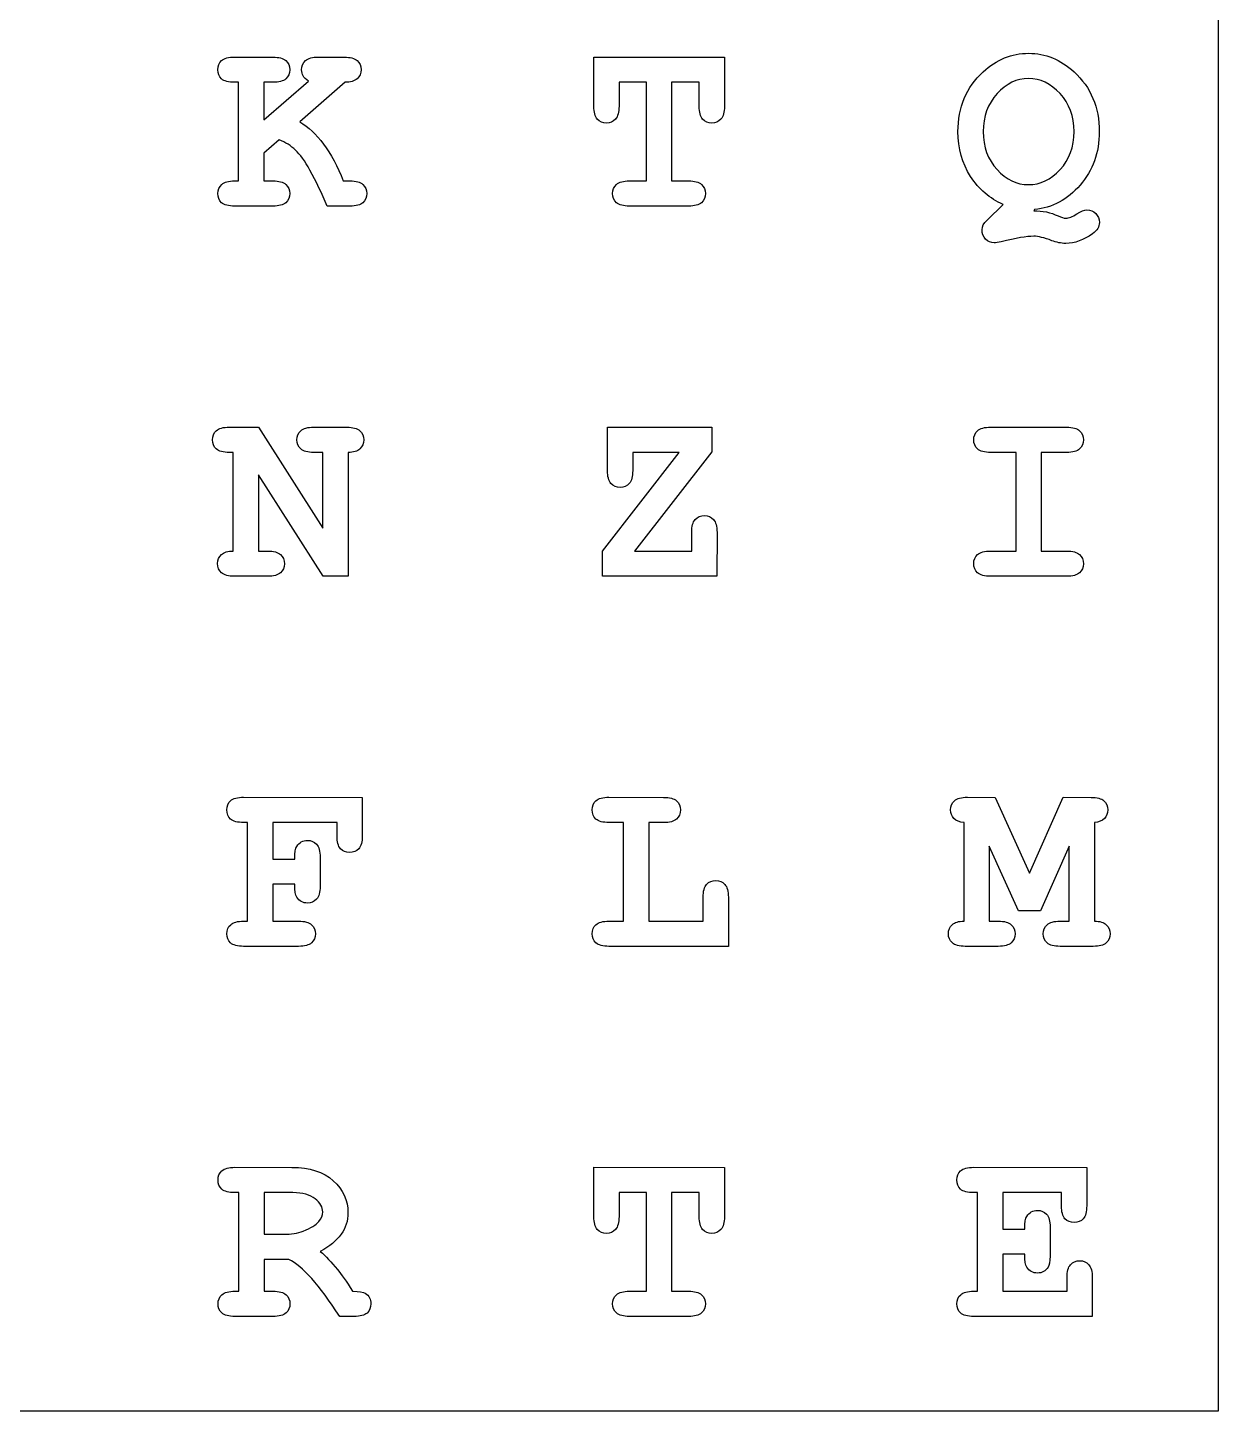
# Model space of a CAD drawing. Extents: x -6 to 109, y 169 to 284.
# Drawn here: x 55.5 to 108.9, y 169.3 to 231.3 of the extents above; entities that cross this region are included whole.
import ezdxf

# ---------------------------------------------------------------- set-up
doc = ezdxf.new("R2010")
doc.units = 0
doc.layers.add('Ebene_1', color=7, linetype='CONTINUOUS')

msp = doc.modelspace()

# ---------------------------------------------------------------- linework, layer by layer
at = {"layer": 'Ebene_1', "color": 2}
msp.add_lwpolyline([(-6.073158, 284.26364), (108.88268, 284.26364), (108.88268, 169.26687), (-6.073158, 169.26687), (-6.073158, 284.26364)], close=True, dxfattribs=at)
at = {"layer": 'Ebene_1', "color": 7}
for points in [[(64.776458, 229.99161), (66.490738, 229.98611)], [(68.535743, 229.991622), (69.687783, 229.986122)], [(80.882972, 227.786749), (80.882972, 229.99161), (86.736878, 229.98611), (86.736878, 227.786761)], [(64.776458, 224.43536), (64.952847, 224.43536), (64.952847, 228.856107), (64.776458, 228.856107)], [(66.490738, 228.856119), (66.082839, 228.856119), (66.082839, 227.180424), (68.089262, 228.905728)], [(69.726368, 228.856131), (67.697895, 227.081217)], [(82.481496, 224.43536), (83.236661, 224.43536), (83.236661, 228.856107), (82.012963, 228.856107), (82.012963, 227.786749)], [(85.606887, 227.786761), (85.606887, 228.856119), (84.366652, 228.856107)], [(84.366652, 228.856107), (84.366652, 224.43536), (85.12733, 224.43536)], [(66.77737, 226.276419), (66.082839, 225.686619)], [(66.082839, 225.686619), (66.082839, 224.43536), (66.490738, 224.43536)], [(69.649198, 224.435384), (69.952366, 224.435384)], [(98.510801, 222.682493), (99.232894, 223.382536)], [(66.490738, 223.305368), (64.776458, 223.305368)], [(69.952366, 223.305392), (68.92711, 223.305392)], [(85.12733, 223.305368), (82.481496, 223.305368)], [(100.63852, 223.151028), (100.60542, 223.101418)], [(64.539436, 213.396942), (65.845816, 213.391442), (68.734184, 208.860452), (68.734184, 212.26145), (68.326285, 212.26145)], [(68.326285, 213.396954), (69.809054, 213.391454)], [(81.494821, 211.451152), (81.494821, 213.396942), (86.169127, 213.391442), (86.169127, 212.289011), (82.707494, 207.840691)], [(98.670684, 213.396942), (102.08271, 213.391442)], [(64.715825, 207.840691), (64.715825, 212.261438), (64.539436, 212.261438)], [(69.869688, 212.261462), (69.869688, 206.7107), (68.750721, 206.7107), (65.845816, 211.258226)], [(86.406149, 208.678539), (86.400649, 206.7107), (81.26331, 206.7107), (81.26331, 207.840691), (84.708406, 212.261438), (82.624812, 212.261438), (82.624812, 211.451152)], [(98.670684, 207.840691), (99.8117, 207.840691), (99.8117, 212.261438), (98.670684, 212.261438)], [(102.08271, 212.26145), (100.94169, 212.261438)], [(100.94169, 212.261438), (100.94169, 207.840691), (102.08271, 207.840691)], [(65.845816, 211.258226), (65.845816, 207.840691), (66.253715, 207.840691)], [(82.707494, 207.840691), (85.270646, 207.840691), (85.270646, 208.678539)], [(66.253715, 206.7107), (64.770946, 206.7107)], [(102.08271, 206.7107), (98.670684, 206.7107)], [(65.178845, 196.80227), (70.498073, 196.79627), (70.498073, 195.07097)], [(81.560966, 196.80227), (84.008362, 196.79627)], [(97.634399, 196.80227), (98.874634, 196.79627), (100.41252, 193.39527), (101.92285, 196.80178), (103.17411, 196.79578)], [(65.178845, 191.24602), (65.355234, 191.24602), (65.355234, 195.66677), (65.178845, 195.66677)], [(69.368082, 195.07097), (69.368082, 195.66628), (66.485226, 195.66628), (66.485226, 194.02917), (67.477413, 194.02917)], [(81.560966, 191.24602), (82.216913, 191.24602), (82.216913, 195.66677), (81.560966, 195.66677)], [(83.346904, 195.66677), (83.346904, 191.24602), (85.783276, 191.24602), (85.783276, 192.31538)], [(84.008362, 195.66628), (83.346904, 195.66677)], [(97.480059, 191.24602), (97.480059, 195.66677)], [(103.32845, 195.66579), (103.32845, 191.24504)], [(98.61005, 194.61395), (98.61005, 191.24602), (99.01795, 191.24602)], [(101.78505, 191.24504), (102.19846, 191.24504), (102.19846, 194.61297), (100.90311, 191.70255), (99.921943, 191.70255), (98.61005, 194.61395)], [(68.607402, 194.11185), (68.607402, 192.81098)], [(66.485226, 192.89967), (66.485226, 191.24602), (67.642778, 191.24602)], [(67.477413, 192.89918), (66.485226, 192.89967)], [(86.913267, 192.31538), (86.913267, 190.11603), (81.560966, 190.11603)], [(67.642778, 190.11603), (65.178845, 190.11603)], [(99.01795, 190.11603), (97.53518, 190.11603)], [(103.27333, 190.11505), (101.78505, 190.11505)], [(64.787483, 180.2076), (67.345122, 180.2016)], [(80.882972, 178.00274), (80.882972, 180.2076), (86.736878, 180.2016), (86.736878, 178.00225)], [(97.910007, 180.2076), (102.98119, 180.2016), (102.98119, 178.48181)], [(64.787483, 174.65135), (64.963871, 174.65135), (64.963871, 179.0721), (64.787483, 179.0721)], [(67.389219, 179.0721), (66.093863, 179.0721), (66.093863, 177.20348)], [(82.481496, 174.65135), (83.236661, 174.65135), (83.236661, 179.0721), (82.012963, 179.0721), (82.012963, 178.00274)], [(84.366652, 179.0721), (84.366652, 174.65135), (85.12733, 174.65135)], [(85.606887, 178.00225), (85.606887, 179.07161), (84.366652, 179.0721)], [(97.910007, 174.65135), (98.086396, 174.65135), (98.086396, 179.0721), (97.910007, 179.0721)], [(101.8512, 178.48181), (101.8512, 179.07161), (99.216387, 179.07161), (99.216387, 177.44001), (100.20857, 177.44001)], [(101.33858, 177.5227), (101.33858, 176.22183)], [(66.093863, 177.20348), (66.975807, 177.20348)], [(99.216387, 176.31051), (99.216387, 174.65135), (102.09924, 174.65135), (102.09924, 175.2632)], [(100.20857, 176.31002), (99.216387, 176.31051)], [(66.093863, 176.07349), (66.093863, 174.65135), (66.501762, 174.65135)], [(67.21283, 176.07299), (66.093863, 176.07349)], [(103.22923, 175.2632), (103.22923, 173.52136), (97.910007, 173.52136)], [(66.501762, 173.52136), (64.787483, 173.52136)], [(70.134271, 173.52086), (69.489349, 173.52086)], [(85.12733, 173.52136), (82.481496, 173.52136)]]:
    msp.add_lwpolyline(points, dxfattribs=at)
for points in [[(64.021293, 229.423858), (64.021293, 229.592897), (64.078252, 229.728864), (64.19217, 229.831758)], [(64.19217, 229.831758), (64.309763, 229.938326), (64.504525, 229.99161), (64.776458, 229.99161)], [(66.490738, 229.98611), (66.762671, 229.98611), (66.955596, 229.934663), (67.069514, 229.83177)], [(67.069514, 229.83177), (67.187107, 229.728876), (67.245903, 229.592909), (67.245903, 229.42387)], [(67.780578, 229.412846), (67.780578, 229.58556), (67.837537, 229.725201), (67.951455, 229.83177)], [(67.951455, 229.83177), (68.069047, 229.938338), (68.26381, 229.991622), (68.535743, 229.991622)], [(69.687783, 229.986122), (69.959716, 229.986122), (70.152641, 229.934675), (70.266559, 229.831782)], [(70.266559, 229.831782), (70.384152, 229.728888), (70.442948, 229.592921), (70.442948, 229.423882)], [(98.339925, 229.324638), (98.942587, 229.879528), (99.620582, 230.156973), (100.37391, 230.156973)], [(100.37391, 230.156973), (101.13091, 230.156973), (101.810743, 229.879528), (102.41341, 229.324638)], [(64.19217, 229.010447), (64.078252, 229.117015), (64.021293, 229.254819), (64.021293, 229.423858)], [(64.776458, 228.856107), (64.504525, 228.856107), (64.309763, 228.907554), (64.19217, 229.010447)], [(67.069514, 229.010459), (66.955596, 228.907566), (66.762671, 228.856119), (66.490738, 228.856119)], [(67.245903, 229.42387), (67.245903, 229.254831), (67.187107, 229.117027), (67.069514, 229.010459)], [(67.846728, 229.142751), (67.802628, 229.216246), (67.780578, 229.306278), (67.780578, 229.412846)], [(68.089262, 228.905728), (67.971669, 228.990248), (67.890825, 229.069256), (67.846728, 229.142751)], [(70.266559, 229.015983), (70.152641, 228.909415), (69.972577, 228.856131), (69.726368, 228.856131)], [(70.442948, 229.423882), (70.442948, 229.258518), (70.384152, 229.122552), (70.266559, 229.015983)], [(97.209933, 226.645731), (97.209933, 227.740812), (97.586597, 228.633781), (98.339925, 229.324638)], [(100.37394, 229.026983), (99.848447, 229.026983), (99.378077, 228.800985), (98.962828, 228.348989)], [(101.79056, 228.348989), (101.375313, 228.800985), (100.903107, 229.026983), (100.37394, 229.026983)], [(102.41341, 229.324638), (103.166737, 228.633781), (103.5434, 227.740812), (103.5434, 226.645731)], [(98.962828, 228.348989), (98.547579, 227.896992), (98.339955, 227.32924), (98.339955, 226.645733)], [(102.41344, 226.645733), (102.41344, 227.332915), (102.205813, 227.900667), (101.79056, 228.348989)], [(81.037312, 227.202461), (80.934419, 227.320054), (80.882972, 227.514816), (80.882972, 227.786749)], [(82.012963, 227.786749), (82.012963, 227.514816), (81.959679, 227.320054), (81.853111, 227.202461)], [(85.761227, 227.202473), (85.658334, 227.320066), (85.606887, 227.514828), (85.606887, 227.786761)], [(86.736878, 227.786761), (86.736878, 227.514828), (86.683594, 227.320066), (86.577026, 227.202473)], [(67.697895, 227.081217), (68.076396, 226.864406), (68.431012, 226.533677), (68.761741, 226.08903)], [(81.445211, 227.031584), (81.279846, 227.031584), (81.14388, 227.088543), (81.037312, 227.202461)], [(81.853111, 227.202461), (81.750217, 227.088543), (81.61425, 227.031584), (81.445211, 227.031584)], [(86.169127, 227.031596), (86.003762, 227.031596), (85.867796, 227.088555), (85.761227, 227.202473)], [(86.577026, 227.202473), (86.474133, 227.088555), (86.338166, 227.031596), (86.169127, 227.031596)], [(97.772173, 224.639307), (97.397346, 225.219921), (97.209933, 225.888729), (97.209933, 226.645731)], [(98.339955, 226.645733), (98.339955, 225.962226), (98.547579, 225.394475), (98.962828, 224.942478)], [(101.79056, 224.942478), (102.205813, 225.3908), (102.41344, 225.958552), (102.41344, 226.645733)], [(103.5434, 226.645731), (103.5434, 225.70499), (103.258603, 224.905728), (102.68901, 224.247945)], [(67.504974, 225.81891), (67.302862, 226.009998), (67.060327, 226.162501), (66.77737, 226.276419)], [(68.761741, 226.08903), (69.096145, 225.644383), (69.391964, 225.093167), (69.649198, 224.435384)], [(68.155408, 224.914917), (67.927573, 225.330166), (67.710761, 225.631497), (67.504974, 225.81891)], [(68.92711, 223.305392), (68.691925, 223.867616), (68.434691, 224.404124), (68.155408, 224.914917)], [(99.232894, 223.382536), (98.637581, 223.63977), (98.150674, 224.058694), (97.772173, 224.639307)], [(98.962828, 224.942478), (99.378077, 224.494156), (99.848447, 224.269995), (100.37394, 224.269995)], [(100.37394, 224.269995), (100.903107, 224.269995), (101.375313, 224.494156), (101.79056, 224.942478)], [(64.021293, 223.87312), (64.021293, 224.038485), (64.080089, 224.172614), (64.197682, 224.275507)], [(64.197682, 224.275507), (64.315275, 224.382076), (64.5082, 224.43536), (64.776458, 224.43536)], [(66.490738, 224.43536), (66.762671, 224.43536), (66.955596, 224.382076), (67.069514, 224.275507)], [(67.069514, 224.275507), (67.187107, 224.172614), (67.245903, 224.036647), (67.245903, 223.867608)], [(69.952366, 224.435384), (70.220624, 224.435384), (70.411712, 224.3821), (70.52563, 224.275531)], [(70.52563, 224.275531), (70.643223, 224.172638), (70.702019, 224.036671), (70.702019, 223.867632)], [(81.726331, 223.87312), (81.726331, 224.038485), (81.78329, 224.172614), (81.897208, 224.275507)], [(81.897208, 224.275507), (82.014801, 224.382076), (82.209563, 224.43536), (82.481496, 224.43536)], [(85.12733, 224.43536), (85.399263, 224.43536), (85.592188, 224.382076), (85.706106, 224.275507)], [(85.706106, 224.275507), (85.823699, 224.172614), (85.882495, 224.036647), (85.882495, 223.867608)], [(102.68901, 224.247945), (102.119423, 223.593836), (101.435917, 223.228196), (100.63849, 223.151026)], [(64.19217, 223.459709), (64.078252, 223.566277), (64.021293, 223.704081), (64.021293, 223.87312)], [(64.776458, 223.305368), (64.504525, 223.305368), (64.309763, 223.356815), (64.19217, 223.459709)], [(67.069514, 223.459709), (66.955596, 223.356815), (66.762671, 223.305368), (66.490738, 223.305368)], [(67.245903, 223.867608), (67.245903, 223.702243), (67.187107, 223.566277), (67.069514, 223.459709)], [(70.531142, 223.459733), (70.417225, 223.356839), (70.224299, 223.305392), (69.952366, 223.305392)], [(70.702019, 223.867632), (70.702019, 223.702267), (70.64506, 223.566301), (70.531142, 223.459733)], [(81.897208, 223.459709), (81.78329, 223.566277), (81.726331, 223.704081), (81.726331, 223.87312)], [(82.481496, 223.305368), (82.209563, 223.305368), (82.014801, 223.356815), (81.897208, 223.459709)], [(85.706106, 223.459709), (85.592188, 223.356815), (85.399263, 223.305368), (85.12733, 223.305368)], [(85.882495, 223.867608), (85.882495, 223.702243), (85.823699, 223.566277), (85.706106, 223.459709)], [(100.60542, 223.101418), (100.994947, 223.101418), (101.360587, 223.02241), (101.70234, 222.864395)], [(101.70234, 222.864395), (101.84198, 222.798248), (101.957733, 222.765175), (102.0496, 222.765175)], [(102.0496, 222.765175), (102.181893, 222.765175), (102.343583, 222.827646), (102.53467, 222.952588)], [(102.53467, 222.952588), (102.725763, 223.077531), (102.87643, 223.140002), (102.98667, 223.140002)], [(102.98667, 223.140002), (103.144683, 223.140002), (103.276973, 223.086718), (103.38354, 222.980149)], [(103.38354, 222.980149), (103.493787, 222.869906), (103.54891, 222.73394), (103.54891, 222.57225)], [(98.290315, 222.247033), (98.290315, 222.394024), (98.36381, 222.539177), (98.510801, 222.682493)], [(98.450168, 221.828109), (98.343599, 221.938352), (98.290315, 222.077994), (98.290315, 222.247033)], [(103.54891, 222.57225), (103.54891, 222.377487), (103.447853, 222.208448), (103.24574, 222.065132)], [(98.830506, 221.657232), (98.68719, 221.657232), (98.560411, 221.714191), (98.450168, 221.828109)], [(99.150211, 221.706842), (99.014245, 221.673769), (98.907677, 221.657232), (98.830506, 221.657232)], [(100.61093, 221.954889), (100.291223, 221.954889), (99.804317, 221.872207), (99.150211, 221.706842)], [(101.41571, 221.756451), (101.07763, 221.888743), (100.80937, 221.954889), (100.61093, 221.954889)], [(102.03858, 221.635184), (101.832793, 221.635184), (101.62517, 221.675606), (101.41571, 221.756451)], [(103.24574, 222.065132), (102.845193, 221.7785), (102.442807, 221.635184), (102.03858, 221.635184)], [(63.784271, 212.82919), (63.784271, 212.998229), (63.84123, 213.134196), (63.955147, 213.237089)], [(63.955147, 212.415778), (63.84123, 212.522347), (63.784271, 212.660151), (63.784271, 212.82919)], [(63.955147, 213.237089), (64.07274, 213.343658), (64.267503, 213.396942), (64.539436, 213.396942)], [(67.57112, 212.829202), (67.57112, 212.998241), (67.628079, 213.134208), (67.741997, 213.237101)], [(67.741997, 212.41579), (67.628079, 212.522359), (67.57112, 212.660163), (67.57112, 212.829202)], [(67.741997, 213.237101), (67.85959, 213.34367), (68.054352, 213.396954), (68.326285, 213.396954)], [(69.809054, 213.391454), (70.080987, 213.391454), (70.273913, 213.340007), (70.38783, 213.237113)], [(70.38783, 213.237113), (70.505423, 213.13422), (70.564219, 212.998253), (70.564219, 212.829214)], [(70.564219, 212.829214), (70.564219, 212.663849), (70.50726, 212.527883), (70.393342, 212.421315)], [(97.915519, 212.82919), (97.915519, 212.998229), (97.972478, 213.134196), (98.086396, 213.237089)], [(98.086396, 212.415778), (97.972478, 212.522347), (97.915519, 212.660151), (97.915519, 212.82919)], [(98.086396, 213.237089), (98.203989, 213.343658), (98.398751, 213.396942), (98.670684, 213.396942)], [(102.08271, 213.391442), (102.354643, 213.391442), (102.547567, 213.339995), (102.66148, 213.237101)], [(102.66148, 213.237101), (102.779073, 213.134208), (102.83787, 212.998241), (102.83787, 212.829202)], [(102.83787, 212.829202), (102.83787, 212.660163), (102.779073, 212.522359), (102.66148, 212.41579)], [(64.539436, 212.261438), (64.267503, 212.261438), (64.07274, 212.312885), (63.955147, 212.415778)], [(68.326285, 212.26145), (68.054352, 212.26145), (67.85959, 212.312897), (67.741997, 212.41579)], [(70.393342, 212.421315), (70.279425, 212.314746), (70.104873, 212.261462), (69.869688, 212.261462)], [(98.670684, 212.261438), (98.398751, 212.261438), (98.203989, 212.312885), (98.086396, 212.415778)], [(102.66148, 212.41579), (102.547567, 212.312897), (102.354643, 212.26145), (102.08271, 212.26145)], [(81.649161, 210.866863), (81.546268, 210.984456), (81.494821, 211.179219), (81.494821, 211.451152)], [(82.624812, 211.451152), (82.624812, 211.179219), (82.573365, 210.984456), (82.470472, 210.866863)], [(82.062572, 210.695987), (81.893533, 210.695987), (81.755729, 210.752946), (81.649161, 210.866863)], [(82.470472, 210.866863), (82.367578, 210.752946), (82.231611, 210.695987), (82.062572, 210.695987)], [(85.270646, 208.678539), (85.270646, 208.950472), (85.322093, 209.143397), (85.424986, 209.257315)], [(85.424986, 209.257315), (85.531554, 209.374908), (85.669358, 209.433704), (85.838397, 209.433704)], [(85.838397, 209.433704), (86.007436, 209.433704), (86.143403, 209.374908), (86.246297, 209.257315)], [(86.246297, 209.257315), (86.352865, 209.143397), (86.406149, 208.950472), (86.406149, 208.678539)], [(64.186658, 207.680839), (64.300576, 207.787407), (64.476965, 207.840691), (64.715825, 207.840691)], [(66.253715, 207.840691), (66.525648, 207.840691), (66.718574, 207.787407), (66.832491, 207.680839)], [(98.086396, 207.680839), (98.203989, 207.787407), (98.398751, 207.840691), (98.670684, 207.840691)], [(102.08271, 207.840691), (102.354643, 207.840691), (102.547567, 207.787407), (102.66148, 207.680839)], [(64.015781, 207.278452), (64.015781, 207.440141), (64.07274, 207.57427), (64.186658, 207.680839)], [(64.186658, 206.86504), (64.07274, 206.971609), (64.015781, 207.109413), (64.015781, 207.278452)], [(66.832491, 207.680839), (66.950084, 207.577946), (67.00888, 207.441979), (67.00888, 207.272939)], [(67.00888, 207.272939), (67.00888, 207.107575), (66.950084, 206.971609), (66.832491, 206.86504)], [(97.915519, 207.278452), (97.915519, 207.443817), (97.972478, 207.577946), (98.086396, 207.680839)], [(98.086396, 206.86504), (97.972478, 206.971609), (97.915519, 207.109413), (97.915519, 207.278452)], [(102.66148, 207.680839), (102.779073, 207.577946), (102.83787, 207.441979), (102.83787, 207.272939)], [(102.83787, 207.272939), (102.83787, 207.107575), (102.779073, 206.971609), (102.66148, 206.86504)], [(64.770946, 206.7107), (64.499013, 206.7107), (64.304251, 206.762147), (64.186658, 206.86504)], [(66.832491, 206.86504), (66.718574, 206.762147), (66.525648, 206.7107), (66.253715, 206.7107)], [(98.670684, 206.7107), (98.398751, 206.7107), (98.203989, 206.762147), (98.086396, 206.86504)], [(102.66148, 206.86504), (102.547567, 206.762147), (102.354643, 206.7107), (102.08271, 206.7107)], [(64.594557, 196.64242), (64.71215, 196.748987), (64.906912, 196.80227), (65.178845, 196.80227)], [(80.976678, 196.64242), (81.094271, 196.748987), (81.289033, 196.80227), (81.560966, 196.80227)], [(84.008362, 196.79627), (84.280295, 196.79627), (84.473221, 196.744823), (84.587139, 196.64193)], [(97.050111, 196.64242), (97.167704, 196.748987), (97.362466, 196.80227), (97.634399, 196.80227)], [(103.17411, 196.79578), (103.446043, 196.79578), (103.63897, 196.744333), (103.75289, 196.64144)], [(64.42368, 196.23452), (64.42368, 196.40356), (64.480639, 196.539527), (64.594557, 196.64242)], [(64.594557, 195.82111), (64.480639, 195.927677), (64.42368, 196.06548), (64.42368, 196.23452)], [(80.805801, 196.23452), (80.805801, 196.40356), (80.86276, 196.539527), (80.976678, 196.64242)], [(80.976678, 195.82111), (80.86276, 195.927677), (80.805801, 196.06548), (80.805801, 196.23452)], [(84.587139, 196.64193), (84.704731, 196.539037), (84.763527, 196.40307), (84.763527, 196.23403)], [(84.763527, 196.23403), (84.763527, 196.06499), (84.704731, 195.927187), (84.587139, 195.82062)], [(96.879234, 196.23452), (96.879234, 196.40356), (96.936193, 196.539527), (97.050111, 196.64242)], [(97.028062, 195.84867), (96.928843, 195.951563), (96.879234, 196.08018), (96.879234, 196.23452)], [(103.75289, 196.64144), (103.870483, 196.538547), (103.92928, 196.40258), (103.92928, 196.23354)], [(103.92928, 196.23354), (103.92928, 196.0792), (103.877833, 195.950583), (103.77494, 195.84769)], [(65.178845, 195.66677), (64.906912, 195.66677), (64.71215, 195.718217), (64.594557, 195.82111)], [(81.560966, 195.66677), (81.289033, 195.66677), (81.094271, 195.718217), (80.976678, 195.82111)], [(84.587139, 195.82062), (84.473221, 195.717727), (84.280295, 195.66628), (84.008362, 195.66628)], [(97.480059, 195.66677), (97.281622, 195.68517), (97.130956, 195.745803), (97.028062, 195.84867)], [(103.77494, 195.84769), (103.672047, 195.744797), (103.523217, 195.684163), (103.32845, 195.66579)], [(67.560093, 194.59692), (67.67401, 194.776987), (67.8357, 194.86702), (68.045162, 194.86702)], [(68.045162, 194.86702), (68.210527, 194.86702), (68.344656, 194.808223), (68.447549, 194.69063)], [(69.522422, 194.49219), (69.419529, 194.60611), (69.368082, 194.799037), (69.368082, 195.07097)], [(70.498073, 195.07097), (70.498073, 194.80271), (70.444789, 194.609783), (70.338221, 194.49219)], [(67.477413, 194.02917), (67.477413, 194.32315), (67.504973, 194.5124), (67.560093, 194.59692)], [(68.447549, 194.69063), (68.554118, 194.57671), (68.607402, 194.383783), (68.607402, 194.11185)], [(69.930322, 194.32131), (69.764957, 194.32131), (69.628991, 194.37827), (69.522422, 194.49219)], [(70.338221, 194.49219), (70.235328, 194.37827), (70.099361, 194.32131), (69.930322, 194.32131)], [(85.937616, 192.89416), (86.044185, 193.011753), (86.181989, 193.07055), (86.351028, 193.07055)], [(86.351028, 193.07055), (86.516392, 193.07055), (86.650521, 193.011753), (86.753415, 192.89416)], [(67.560093, 192.32591), (67.504973, 192.41043), (67.477413, 192.60152), (67.477413, 192.89918)], [(68.03965, 192.05582), (67.833863, 192.05582), (67.67401, 192.14585), (67.560093, 192.32591)], [(68.607402, 192.81098), (68.607402, 192.539047), (68.554118, 192.344287), (68.447549, 192.2267)], [(85.783276, 192.31538), (85.783276, 192.587313), (85.834723, 192.78024), (85.937616, 192.89416)], [(86.753415, 192.89416), (86.859983, 192.78024), (86.913267, 192.587313), (86.913267, 192.31538)], [(68.447549, 192.2267), (68.344656, 192.11278), (68.208689, 192.05582), (68.03965, 192.05582)], [(64.42368, 190.68378), (64.42368, 190.849147), (64.482476, 190.983277), (64.600069, 191.08617)], [(64.600069, 191.08617), (64.717662, 191.192737), (64.910587, 191.24602), (65.178845, 191.24602)], [(67.642778, 191.24602), (67.914711, 191.24602), (68.107636, 191.192737), (68.221554, 191.08617)], [(68.221554, 191.08617), (68.339147, 190.983277), (68.397943, 190.84731), (68.397943, 190.67827)], [(80.805801, 190.68378), (80.805801, 190.849147), (80.86276, 190.983277), (80.976678, 191.08617)], [(80.976678, 191.08617), (81.094271, 191.192737), (81.289033, 191.24602), (81.560966, 191.24602)], [(96.780015, 190.68378), (96.780015, 190.849147), (96.836974, 190.983277), (96.950892, 191.08617)], [(96.950892, 191.08617), (97.06481, 191.192737), (97.241199, 191.24602), (97.480059, 191.24602)], [(99.01795, 191.24602), (99.289883, 191.24602), (99.482808, 191.192737), (99.596726, 191.08617)], [(99.596726, 191.08617), (99.714319, 190.983277), (99.773115, 190.84731), (99.773115, 190.67827)], [(101.0354, 190.6828), (101.0354, 190.848167), (101.092357, 190.982297), (101.20627, 191.08519)], [(101.20627, 191.08519), (101.323863, 191.191757), (101.51679, 191.24504), (101.78505, 191.24504)], [(103.32845, 191.24504), (103.56731, 191.24504), (103.7437, 191.191757), (103.85762, 191.08519)], [(103.85762, 191.08519), (103.97154, 190.978623), (104.0285, 190.842657), (104.0285, 190.67729)], [(64.594557, 190.27037), (64.480639, 190.376937), (64.42368, 190.51474), (64.42368, 190.68378)], [(68.397943, 190.67827), (68.397943, 190.512903), (68.339147, 190.376937), (68.221554, 190.27037)], [(80.976678, 190.27037), (80.86276, 190.376937), (80.805801, 190.51474), (80.805801, 190.68378)], [(96.956404, 190.27037), (96.838811, 190.376937), (96.780015, 190.51474), (96.780015, 190.68378)], [(99.773115, 190.67827), (99.773115, 190.512903), (99.714319, 190.376937), (99.596726, 190.27037)], [(101.20627, 190.26939), (101.092357, 190.375957), (101.0354, 190.51376), (101.0354, 190.6828)], [(104.0285, 190.67729), (104.0285, 190.511923), (103.969703, 190.375957), (103.85211, 190.26939)], [(65.178845, 190.11603), (64.906912, 190.11603), (64.71215, 190.167477), (64.594557, 190.27037)], [(68.221554, 190.27037), (68.107636, 190.167477), (67.914711, 190.11603), (67.642778, 190.11603)], [(81.560966, 190.11603), (81.289033, 190.11603), (81.094271, 190.167477), (80.976678, 190.27037)], [(97.53518, 190.11603), (97.263247, 190.11603), (97.070322, 190.167477), (96.956404, 190.27037)], [(99.596726, 190.27037), (99.482808, 190.167477), (99.289883, 190.11603), (99.01795, 190.11603)], [(101.78505, 190.11505), (101.51679, 190.11505), (101.323863, 190.166497), (101.20627, 190.26939)], [(103.85211, 190.26939), (103.73819, 190.166497), (103.545263, 190.11505), (103.27333, 190.11505)], [(64.032318, 179.63985), (64.032318, 179.80889), (64.089277, 179.944857), (64.203194, 180.04775)], [(64.203194, 180.04775), (64.320787, 180.154317), (64.51555, 180.2076), (64.787483, 180.2076)], [(67.345122, 180.2016), (68.142547, 180.2016), (68.759908, 180.003163), (69.197205, 179.60629)], [(97.154842, 179.63985), (97.154842, 179.80889), (97.211801, 179.944857), (97.325719, 180.04775)], [(97.325719, 180.04775), (97.443311, 180.154317), (97.638074, 180.2076), (97.910007, 180.2076)], [(64.203194, 179.22644), (64.089277, 179.333007), (64.032318, 179.47081), (64.032318, 179.63985)], [(69.197205, 179.60629), (69.638178, 179.21309), (69.858664, 178.733533), (69.858664, 178.16762)], [(97.325719, 179.22644), (97.211801, 179.333007), (97.154842, 179.47081), (97.154842, 179.63985)], [(64.787483, 179.0721), (64.51555, 179.0721), (64.320787, 179.123547), (64.203194, 179.22644)], [(68.386919, 178.79649), (68.159083, 178.98023), (67.826516, 179.0721), (67.389219, 179.0721)], [(68.728672, 178.20669), (68.728672, 178.41983), (68.614754, 178.61643), (68.386919, 178.79649)], [(97.910007, 179.0721), (97.638074, 179.0721), (97.443311, 179.123547), (97.325719, 179.22644)], [(68.546771, 177.77123), (68.668038, 177.918223), (68.728672, 178.063377), (68.728672, 178.20669)], [(69.858664, 178.16762), (69.858664, 177.81484), (69.75577, 177.493297), (69.549983, 177.20299)], [(100.29127, 178.00777), (100.405183, 178.18783), (100.566873, 178.27786), (100.77634, 178.27786)], [(100.77634, 178.27786), (100.9417, 178.27786), (101.075827, 178.219063), (101.17872, 178.10147)], [(101.17872, 178.10147), (101.285293, 177.987557), (101.33858, 177.794633), (101.33858, 177.5227)], [(102.00554, 177.90303), (101.902647, 178.01695), (101.8512, 178.209877), (101.8512, 178.48181)], [(102.98119, 178.48181), (102.98119, 178.21355), (102.929743, 178.020623), (102.82685, 177.90303)], [(67.85224, 177.35231), (68.197668, 177.484603), (68.429178, 177.624243), (68.546771, 177.77123)], [(81.037312, 177.41846), (80.934419, 177.536047), (80.882972, 177.730807), (80.882972, 178.00274)], [(82.012963, 178.00274), (82.012963, 177.730807), (81.959679, 177.536047), (81.853111, 177.41846)], [(85.761227, 177.41797), (85.658334, 177.535557), (85.606887, 177.730317), (85.606887, 178.00225)], [(86.736878, 178.00225), (86.736878, 177.730317), (86.683594, 177.535557), (86.577026, 177.41797)], [(100.20857, 177.44001), (100.20857, 177.733997), (100.236137, 177.92325), (100.29127, 178.00777)], [(102.41895, 177.73216), (102.24991, 177.73216), (102.112107, 177.789117), (102.00554, 177.90303)], [(102.82685, 177.90303), (102.723957, 177.789117), (102.58799, 177.73216), (102.41895, 177.73216)], [(66.975807, 177.20348), (67.302862, 177.20348), (67.595006, 177.25309), (67.85224, 177.35231)], [(69.549983, 177.20299), (69.344196, 176.916357), (69.033678, 176.66096), (68.618429, 176.4368)], [(81.445211, 177.24758), (81.279846, 177.24758), (81.14388, 177.30454), (81.037312, 177.41846)], [(81.853111, 177.41846), (81.750217, 177.30454), (81.61425, 177.24758), (81.445211, 177.24758)], [(86.169127, 177.24709), (86.003762, 177.24709), (85.867796, 177.30405), (85.761227, 177.41797)], [(86.577026, 177.41797), (86.474133, 177.30405), (86.338166, 177.24709), (86.169127, 177.24709)], [(68.618429, 176.4368), (68.857289, 176.22734), (69.112685, 175.959083), (69.384618, 175.63203)], [(100.29127, 175.73676), (100.236137, 175.82128), (100.20857, 176.012367), (100.20857, 176.31002)], [(101.33858, 176.22183), (101.33858, 175.975617), (101.30918, 175.81025), (101.25038, 175.72573)], [(69.489349, 173.52086), (68.574332, 174.935647), (67.815492, 175.786357), (67.21283, 176.07299)], [(69.384618, 175.63203), (69.553657, 175.422563), (69.781493, 175.095507), (70.068125, 174.65086)], [(100.77634, 175.46666), (100.566873, 175.46666), (100.405183, 175.556693), (100.29127, 175.73676)], [(101.25038, 175.72573), (101.132787, 175.553017), (100.974773, 175.46666), (100.77634, 175.46666)], [(102.09924, 175.2632), (102.09924, 175.535133), (102.150687, 175.72806), (102.25358, 175.84198)], [(102.25358, 175.84198), (102.360153, 175.959573), (102.49796, 176.01837), (102.667, 176.01837)], [(102.667, 176.01837), (102.83236, 176.01837), (102.966487, 175.959573), (103.06938, 175.84198)], [(103.06938, 175.84198), (103.175947, 175.72806), (103.22923, 175.535133), (103.22923, 175.2632)], [(64.032318, 174.08911), (64.032318, 174.254477), (64.091114, 174.388607), (64.208706, 174.4915)], [(64.208706, 174.4915), (64.326299, 174.598067), (64.519224, 174.65135), (64.787483, 174.65135)], [(66.501762, 174.65135), (66.773695, 174.65135), (66.966621, 174.598067), (67.080538, 174.4915)], [(67.080538, 174.4915), (67.198131, 174.388607), (67.256927, 174.25264), (67.256927, 174.0836)], [(70.068125, 174.65086), (70.354757, 174.65086), (70.544008, 174.62146), (70.635877, 174.56266)], [(70.635877, 174.56266), (70.801242, 174.44874), (70.883924, 174.288887), (70.883924, 174.0831)], [(81.726331, 174.08911), (81.726331, 174.254477), (81.78329, 174.388607), (81.897208, 174.4915)], [(81.897208, 174.4915), (82.014801, 174.598067), (82.209563, 174.65135), (82.481496, 174.65135)], [(85.12733, 174.65135), (85.399263, 174.65135), (85.592188, 174.598067), (85.706106, 174.4915)], [(85.706106, 174.4915), (85.823699, 174.388607), (85.882495, 174.25264), (85.882495, 174.0836)], [(97.154842, 174.08911), (97.154842, 174.254477), (97.213638, 174.388607), (97.331231, 174.4915)], [(97.331231, 174.4915), (97.448824, 174.598067), (97.641749, 174.65135), (97.910007, 174.65135)], [(64.203194, 173.6757), (64.089277, 173.782273), (64.032318, 173.920077), (64.032318, 174.08911)], [(67.256927, 174.0836), (67.256927, 173.91824), (67.198131, 173.782273), (67.080538, 173.6757)], [(70.883924, 174.0831), (70.883924, 173.91774), (70.826965, 173.781773), (70.713047, 173.6752)], [(81.897208, 173.6757), (81.78329, 173.782273), (81.726331, 173.920077), (81.726331, 174.08911)], [(85.882495, 174.0836), (85.882495, 173.91824), (85.823699, 173.782273), (85.706106, 173.6757)], [(97.325719, 173.6757), (97.211801, 173.782273), (97.154842, 173.920077), (97.154842, 174.08911)], [(64.787483, 173.52136), (64.51555, 173.52136), (64.320787, 173.572807), (64.203194, 173.6757)], [(67.080538, 173.6757), (66.966621, 173.572807), (66.773695, 173.52136), (66.501762, 173.52136)], [(70.713047, 173.6752), (70.59913, 173.572307), (70.406204, 173.52086), (70.134271, 173.52086)], [(82.481496, 173.52136), (82.209563, 173.52136), (82.014801, 173.572807), (81.897208, 173.6757)], [(85.706106, 173.6757), (85.592188, 173.572807), (85.399263, 173.52136), (85.12733, 173.52136)], [(97.910007, 173.52136), (97.638074, 173.52136), (97.443311, 173.572807), (97.325719, 173.6757)]]:
    msp.add_open_spline(points, degree=3, dxfattribs=at)

doc.saveas('drawing.dxf')
